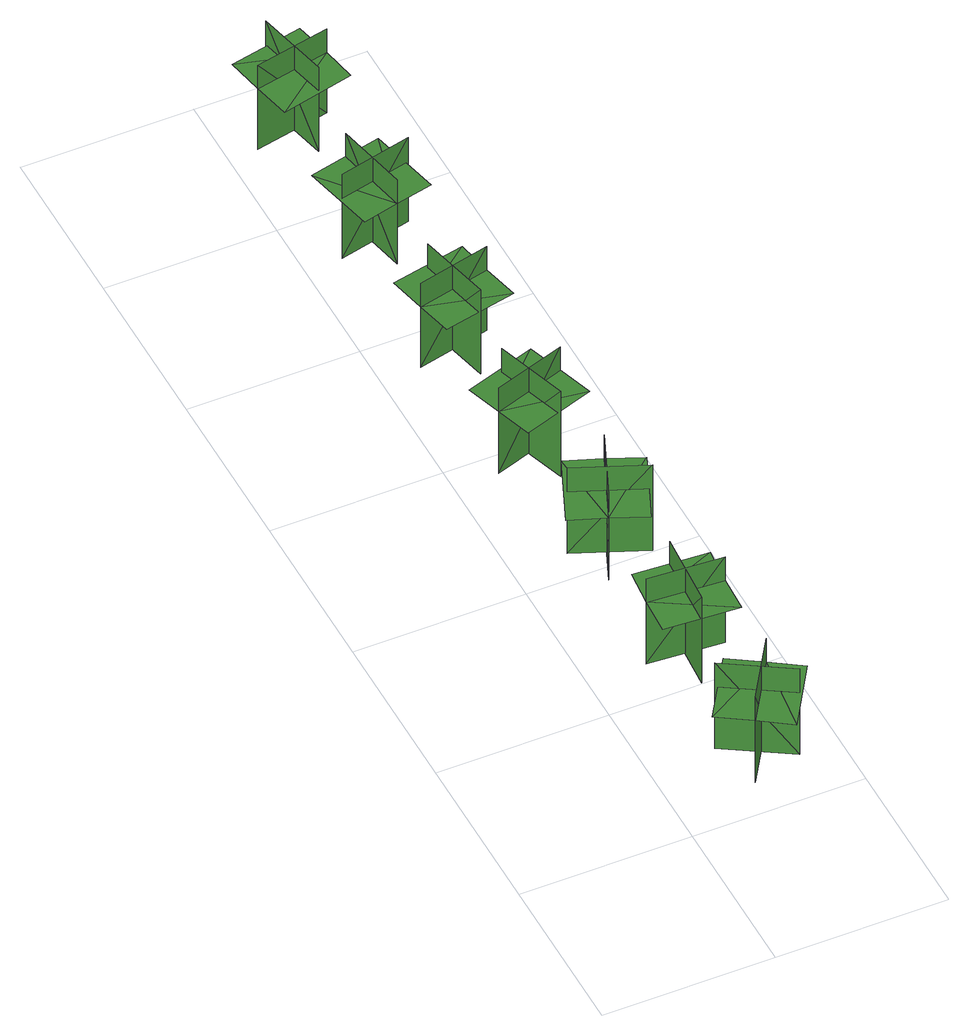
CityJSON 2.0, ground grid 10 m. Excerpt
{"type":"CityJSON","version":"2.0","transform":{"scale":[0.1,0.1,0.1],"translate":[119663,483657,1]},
"CityObjects":{
"tree1":{"type":"SolitaryVegetationObject","geometry":[{"type":"MultiSurface","lod":"1","boundaries":[[[0,1,2]],[[0,2,3]],[[4,5,6]],[[4,6,7]],[[8,9,10]],[[8,10,11]],[[8,11,12]],[[8,12,13]]]}]},
"tree2":{"type":"SolitaryVegetationObject","geometry":[{"type":"MultiSurface","lod":"1","boundaries":[[[14,15,16]],[[14,16,17]],[[18,19,20]],[[18,20,21]],[[22,23,24]],[[22,24,25]],[[22,25,26]],[[22,26,27]]]}]},
"tree3":{"type":"SolitaryVegetationObject","geometry":[{"type":"MultiSurface","lod":"1","boundaries":[[[28,29,30]],[[28,30,31]],[[32,33,34]],[[32,34,35]],[[36,37,38]],[[36,38,39]],[[36,39,40]],[[36,40,41]]]}]},
"tree4":{"type":"SolitaryVegetationObject","geometry":[{"type":"MultiSurface","lod":"1","boundaries":[[[42,43,44]],[[42,44,45]],[[46,47,48]],[[46,48,49]],[[50,51,52]],[[50,52,53]],[[50,53,54]],[[50,54,55]]]}]},
"tree5":{"type":"SolitaryVegetationObject","geometry":[{"type":"MultiSurface","lod":"1","boundaries":[[[56,57,58]],[[56,58,59]],[[60,61,62]],[[60,62,63]],[[64,65,66]],[[64,66,67]],[[64,67,68]],[[64,68,69]]]}]},
"tree6":{"type":"SolitaryVegetationObject","geometry":[{"type":"MultiSurface","lod":"1","boundaries":[[[70,71,72]],[[70,72,73]],[[74,75,76]],[[74,76,77]],[[78,79,80]],[[78,80,81]],[[78,81,82]],[[78,82,83]]]}]},
"tree7":{"type":"SolitaryVegetationObject","geometry":[{"type":"MultiSurface","lod":"1","boundaries":[[[84,85,86]],[[84,86,87]],[[88,89,90]],[[88,90,91]],[[92,93,94]],[[92,94,95]],[[92,95,96]],[[92,96,97]]]}]}
},
"vertices":[
[76,29,3],[38,52,3],[38,52,65],[76,29,65],[70,57,3],[46,20,3],[46,20,65],[70,57,65],[70,57,48],[51,69,48],[27,32,48],[46,20,48],[64,8,48],[88,45,48],
[56,144,3],[53,99,3],[53,99,65],[56,144,65],[33,124,3],[77,121,3],[77,121,65],[33,124,65],[33,124,48],[32,102,48],[76,99,48],[77,121,48],[79,143,48],[35,146,48],
[32,217,2],[73,200,2],[73,200,64],[32,217,64],[43,190,2],[60,231,2],[60,231,64],[43,190,64],[43,190,47],[63,181,47],[80,222,47],[60,231,47],[39,239,47],[22,198,47],
[40,313,1],[54,271,1],[54,271,63],[40,313,63],[26,287,1],[68,301,1],[68,301,63],[26,287,63],[26,287,46],[33,266,46],[75,280,46],[68,301,46],[61,322,46],[19,308,46],
[38,398,4],[48,355,4],[48,355,65],[38,398,65],[22,373,4],[65,383,4],[65,383,65],[22,373,65],[22,373,48],[27,352,48],[70,361,48],[65,383,48],[61,404,48],[17,395,48],
[18,459,9],[61,469,9],[61,469,70],[18,459,70],[42,443,9],[33,486,9],[33,486,70],[42,443,70],[42,443,53],[64,448,53],[54,491,53],[33,486,53],[11,481,53],[21,438,53],
[38,529,17],[28,572,17],[28,572,78],[38,529,78],[54,553,17],[10,544,17],[10,544,78],[54,553,78],[54,553,61],[49,575,61],[6,566,61],[10,544,61],[15,522,61],[58,532,61]
]}
